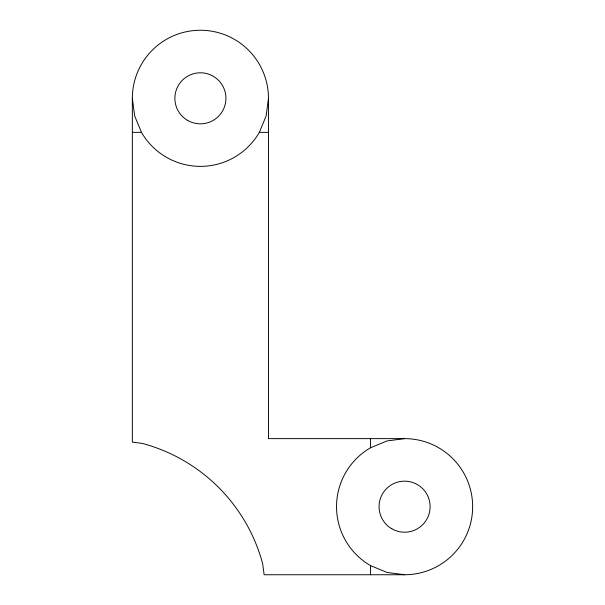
<?xml version="1.0" encoding="UTF-8"?>
<svg xmlns="http://www.w3.org/2000/svg" width="605" height="605" viewBox="0 0 605 605"><rect width="100%" height="100%" fill="white"/><g stroke="black" fill="none" stroke-linecap="round" stroke-linejoin="round"><path stroke-width="0.91" d="M268.469 98.312L268.469 438.625L404.594 438.625A68.062 68.062 0 0 1 472.656 506.688A68.062 68.062 0 0 1 404.594 574.75L264.12 574.75L262.668 563.731A170.156 170.156 0 0 0 142.349 443.412L132.344 442.096L132.344 98.312A68.062 68.062 0 0 1 200.406 30.25A68.062 68.062 0 0 1 268.469 98.312L266.147 115.926L259.348 132.344A68.062 68.062 0 0 1 141.464 132.344L132.344 132.344M370.562 574.75L370.562 565.63A68.062 68.062 0 0 1 370.562 447.745L386.981 440.947L404.594 438.625M259.348 132.344L268.469 132.344M404.594 574.75L386.981 572.428L370.562 565.63M141.464 132.344L134.665 115.926L132.344 98.312M370.562 438.625L370.562 447.745M187.641 120.418A25.523 25.523 0 0 0 225.93 98.312A25.523 25.523 0 0 0 187.641 76.207A25.523 25.523 0 0 0 187.641 120.418M391.828 528.793A25.523 25.523 0 0 0 430.117 506.688A25.523 25.523 0 0 0 391.828 484.582A25.523 25.523 0 0 0 391.828 528.793"/></g></svg>
